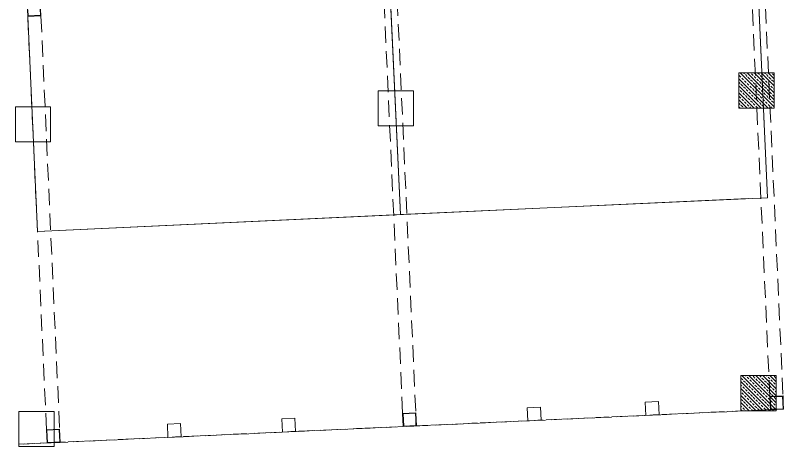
# Model space of a CAD drawing. Extents: x 309271 to 319232, y 6123 to 12941.
# Drawn here: x 312120 to 313867, y 7657 to 8638 of the extents above; entities that cross this region are included whole.
import ezdxf

# ---------------------------------------------------------------- set-up
doc = ezdxf.new("R2010")
doc.units = 0
doc.header["$LTSCALE"] = 25
doc.header["$MEASUREMENT"] = 0
doc.linetypes.add('DASHED', pattern=[0.75, 0.5, -0.25])
doc.linetypes.add('DUZ', pattern=[0])
for name, color, linetype, lineweight in [('DUVAR', 11, 'CONTINUOUS', 0), ('IMARSINIRI', 70, 'DUZ', 15), ('IZDUSUM', 130, 'DASHED', 18), ('t_kolon_rev', 1, 'CONTINUOUS', 0), ('t_kolon_tarama_rev', 9, 'CONTINUOUS', 0), ('TERAS', 2, 'CONTINUOUS', 0)]:
    doc.layers.add(name, color=color, linetype=linetype, lineweight=lineweight)
pattern_1 = [(135, (96916.477, -586205.287), (-7.95495129, -7.95495129), []), (135, (96916.477, -586197.332), (-7.95495129, -7.95495129), [5.625, -2.8125])]

msp = doc.modelspace()

# ---------------------------------------------------------------- hatches: boundary and pattern name
at = {"layer": 't_kolon_tarama_rev'}
h = msp.add_hatch(dxfattribs=at)
h.set_pattern_fill('ANSI33', color=256, scale=45, angle=90, style=0)
h.set_pattern_definition(pattern_1)
h.paths.add_polyline_path([(313765.8, 8506.9), (313845.8, 8506.9), (313845.8, 8426.9), (313765.8, 8426.9)])
h = msp.add_hatch(dxfattribs=at)
h.set_pattern_fill('ANSI33', color=256, scale=45, angle=90, style=0)
h.set_pattern_definition(pattern_1)
h.paths.add_polyline_path([(313770.4, 7818.5), (313850.4, 7818.5), (313850.4, 7738.5), (313770.4, 7738.5)])

# ---------------------------------------------------------------- linework, layer by layer
at = {"layer": 'DUVAR'}
for points, elevation in [([(313552.7, 7757.7), (313582.7, 7759.1), (313584.1, 7729.2), (313554.1, 7727.8), (313552.7, 7757.7)], -722022342203.7), ([(313284.4, 7745.4), (313314.4, 7746.8), (313315.8, 7716.8), (313285.8, 7715.4), (313284.4, 7745.4)], -1444044682314.8), ([(312466.1, 7707.8), (312496, 7709.2), (312497.4, 7679.2), (312467.4, 7677.8), (312466.1, 7707.8)], -722022342203.7), ([(312726.1, 7719.8), (312756, 7721.2), (312757.4, 7691.2), (312727.5, 7689.8), (312726.1, 7719.8)], -1444044682314.8)]:
    msp.add_lwpolyline(points, dxfattribs=dict(at, elevation=elevation))
at = {"layer": 'IMARSINIRI', "linetype": 'DASHED', "ltscale": 2}
msp.add_lwpolyline([(313850.4, 7741.4), (312128.4, 7662.2)], dxfattribs=at)
at = {"layer": 'IZDUSUM', "linetype": 'DASHED', "ltscale": 3}
for p, q in [((313836.1, 7770.8, -2092.6), (313793.6, 8711.1)), ((313823.6, 8712.5), (313866, 7772.2, -2092.6)), ((313001.1, 7732.4, -2166067022425.9), (312958.6, 8672.7, -2166067020333.3)), ((312988.6, 8674.1, -2166067020333.3), (313031, 7733.8, -2166067022425.9)), ((312191.1, 7695.1, -2092.6), (312148.6, 8635.5)), ((312178.6, 8636.9), (312221, 7696.5, -2092.6))]:
    msp.add_line(p, q, dxfattribs=at)
at = {"layer": 'IZDUSUM', "linetype": 'DASHED'}
msp.add_line((312128.4, 7662.4, -856.6), (313850.4, 7741.7, -469.1), dxfattribs=at)
at = {"layer": 't_kolon_rev'}
msp.add_lwpolyline([(312147.9, 8650.5), (312148.6, 8635.5), (312178.6, 8636.9), (312177.9, 8651.9), (312176.9, 8651.8), (312177.6, 8637.8), (312149.6, 8636.5), (312148.9, 8650.5), (312147.9, 8650.5)], dxfattribs=at)
for points, elevation in [([(313765.8, 8506.9), (313845.8, 8506.9), (313845.8, 8426.9), (313765.8, 8426.9)], 14060.3), ([(312945.5, 8466.1), (313025.5, 8466.1), (313025.5, 8386.1), (312945.5, 8386.1)], 14095.5), ([(312120.4, 8429.8), (312200.4, 8429.8), (312200.4, 8349.8), (312120.4, 8349.8)], 14061.9), ([(313770.4, 7818.5), (313850.4, 7818.5), (313850.4, 7738.5), (313770.4, 7738.5)], 14053.6), ([(312128.4, 7736.8), (312208.4, 7736.8), (312208.4, 7656.8), (312128.4, 7656.8)], 14076.8)]:
    msp.add_lwpolyline(points, close=True, dxfattribs=dict(at, elevation=elevation))
for points, elevation in [([(313837.8, 7755.8), (313837.1, 7769.8), (313865.1, 7771.1), (313865.7, 7757.1), (313866.7, 7757.2), (313866, 7772.2), (313836.1, 7770.8), (313836.8, 7755.8), (313837.8, 7755.8)], -2092.6), ([(313836.8, 7755.8), (313837.5, 7740.8), (313867.4, 7742.2), (313866.7, 7757.2), (313865.7, 7757.1), (313866.4, 7743.1), (313838.4, 7741.8), (313837.8, 7755.8), (313836.8, 7755.8)], -2092.6), ([(313002.8, 7717.4), (313002.1, 7731.4), (313030.1, 7732.7), (313030.7, 7718.7), (313031.7, 7718.8), (313031, 7733.8), (313001.1, 7732.4), (313001.8, 7717.4), (313002.8, 7717.4)], -2166067022425.9), ([(313001.8, 7717.4), (313002.5, 7702.4), (313032.4, 7703.8), (313031.7, 7718.8), (313030.7, 7718.7), (313031.4, 7704.7), (313003.4, 7703.4), (313002.8, 7717.4), (313001.8, 7717.4)], -2166067022425.9), ([(312192.8, 7680.2), (312192.1, 7694.2), (312220.1, 7695.5), (312220.7, 7681.5), (312221.7, 7681.5), (312221, 7696.5), (312191.1, 7695.1), (312191.8, 7680.2), (312192.8, 7680.2)], -2092.6), ([(312191.8, 7680.2), (312192.5, 7665.2), (312222.4, 7666.6), (312221.7, 7681.5), (312220.7, 7681.5), (312221.4, 7667.5), (312193.4, 7666.2), (312192.8, 7680.2), (312191.8, 7680.2)], -2092.6)]:
    msp.add_lwpolyline(points, dxfattribs=dict(at, elevation=elevation))
at = {"layer": 'TERAS'}
for p, q in [((313808.6, 8711.8), (313831.1, 8222.9)), ((312973.6, 8673.4, -2166067020333.3), (312996.1, 8184.5, 82700496923.4)), ((313786.9, 8220.9), (312170.7, 8146.5))]:
    msp.add_line(p, q, dxfattribs=at)
at = {"layer": 'TERAS', "elevation": 82700496923.4}
msp.add_lwpolyline([(312996.1, 8184.5), (313831.1, 8222.9), (313808.6, 8711.8), (313803.4, 8743.2), (312972.3, 8701)], close=True, dxfattribs=at)
at = {"layer": 'TERAS'}
msp.add_lwpolyline([(312170.7, 8146.5), (312996.1, 8184.5), (312973.6, 8673.4), (312973.6, 8673.4), (312972.3, 8701), (312147.2, 8665.5), (312148.6, 8635.5)], close=True, dxfattribs=at)
at = {"layer": 'TERAS', "elevation": -1012.8}
msp.add_lwpolyline([(312170.7, 8146.5), (312148.6, 8635.5)], dxfattribs=at)

doc.saveas('drawing.dxf')
